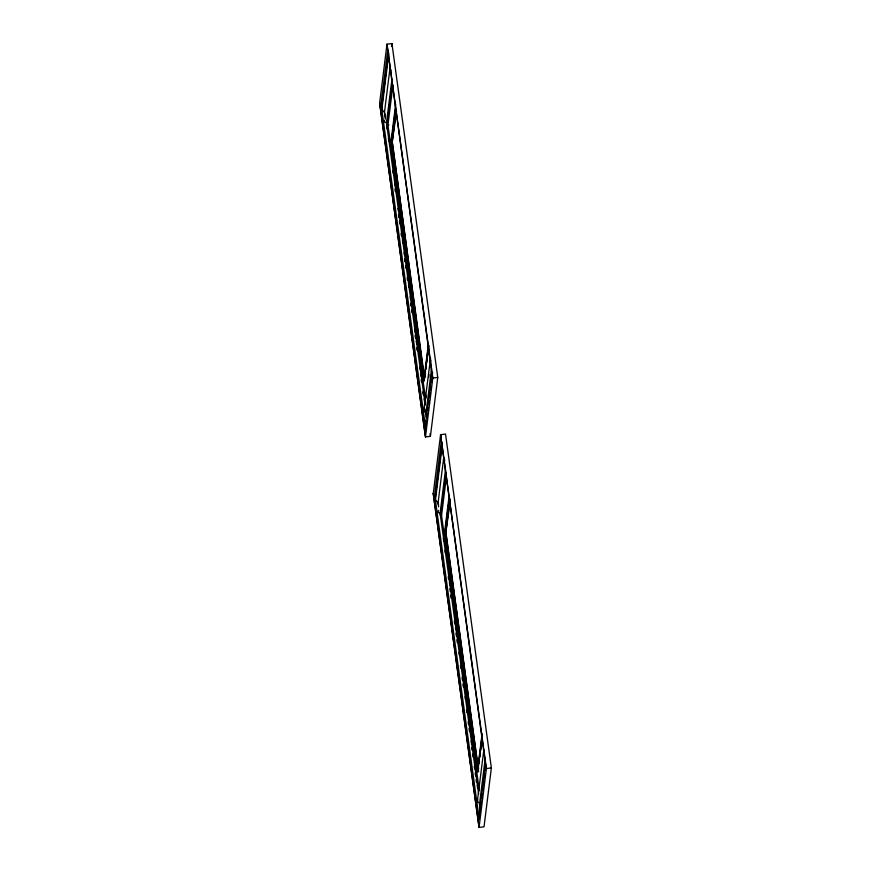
<?xml version="1.0" encoding="UTF-8"?>
<svg xmlns="http://www.w3.org/2000/svg" width="871" height="871" viewBox="0 0 871 871"><rect width="100%" height="100%" fill="white"/><g stroke="black" fill="none" stroke-linecap="round" stroke-linejoin="round"><path stroke-width="1.31" d="M430.579 358.221L423.883 409.816L424.613 411.972L426.071 412.462L426.583 417.634M483.83 749.92L477.482 800.307L477.852 802.017L479.681 802.942L480.313 809.409M379.636 103.094L386.974 44.192L391.928 43.55L437.754 377.415L430.416 436.327L425.473 436.959L379.636 103.094L425.473 436.959L432.811 378.058L386.974 44.192L431.874 373.234L432.811 378.058L437.754 377.415M387.649 51.084L380.573 107.928L381.563 107.797L388.314 53.599M385.407 117.182L384.47 112.359L381.868 109.398L388.869 53.251M391.591 46.228L391.928 43.55M390.295 65.608L384.47 112.359L385.396 119.077M391.939 79.141L386.495 122.811L425.255 405.178M388.945 124.967L386.964 125.228L392.429 81.286M392.93 85.151L387.954 125.097L425.538 398.929M428.478 345.569L424.025 381.324L391.057 141.178L395.674 104.095M395.51 109.332L391.558 141.113L424.34 379.919M424.645 378.515L392.048 141.048L392.549 137.074M392.875 134.428L393.365 130.454M393.703 127.808L394.193 123.834M394.519 121.189L395.184 115.887M395.51 113.241L395.848 110.595M396.174 110.182L392.026 143.519L396.501 111.455M428.173 345.809L424.188 377.818L392.516 143.465M425.015 375.085L425.505 371.079M425.843 368.411L426.344 364.416M426.844 360.42L427.171 357.752M427.672 353.746L428.173 349.75M425.015 377.285L425.516 373.311M426.006 369.348L426.333 366.691M426.834 362.728L427.16 360.071M427.661 356.097L428.151 352.134M428.478 349.478L428.978 345.515M426.093 397.938L426.42 395.347M428.684 377.197L429 374.606M430.459 362.935L430.775 360.344M431.548 368.542L426.071 412.462L425.712 409.773M425.897 424.972L426.387 420.965M426.725 418.287L427.226 414.28M427.726 410.263L428.053 407.595M428.554 403.589L428.891 400.91M429.392 396.904L429.893 392.886M430.22 390.219L430.72 386.201M431.221 382.195L431.559 379.516M432.049 375.51L432.386 372.832M433.246 493.585L440.584 434.673L445.527 434.041L491.364 767.906L484.026 826.808L479.072 827.45L433.246 493.585L479.072 827.45L486.41 768.538L440.584 434.673L485.485 763.715L486.41 768.538L491.364 767.906M441.259 441.564L434.172 498.408L435.162 498.277L442.076 442.762M438.549 505.256L438.08 502.85L435.478 499.889L442.141 446.409M443.731 457.427L438.08 502.85L438.636 506.878M445.538 469.621L440.095 513.302L478.68 794.319M446.366 476.97L441.553 515.578L440.563 515.708L445.876 473.105M482.088 736.06L477.635 771.815L444.667 531.658L448.957 497.232M478.625 767.776L478.125 771.75L445.157 531.593L449.447 497.167M445.985 528.882L446.485 524.908M446.812 522.262L447.302 518.289M447.64 515.643L448.293 510.352M448.619 507.695L449.12 503.732M449.447 501.075L449.784 498.43M449.948 499.333L445.625 534.01L449.948 503.275M482.109 733.632L477.787 768.298L478.615 765.565M478.952 762.898L479.453 758.902M479.943 754.907L480.28 752.239M480.781 748.233L481.271 744.237M481.772 740.23L482.109 737.563M479.115 763.802L479.453 761.156M479.943 757.182L480.433 753.208M480.77 750.562L481.26 746.589M481.587 743.943L482.088 739.969M479.681 802.942L485.31 757.737M478.397 820.558L485.485 763.715M479.17 818.13L479.496 815.463M479.834 812.785L480.335 808.778M480.836 804.76L481.162 802.093M481.663 798.076L482.164 794.069M482.665 790.062L482.991 787.384M483.329 784.706L483.83 780.699M484.156 778.021L484.657 774.014M485.158 770.008L485.659 765.99M390.709 69.299L390.676 71.063M423.883 409.816L424.667 408.303M477.482 800.307L477.635 799.72M444.58 459.267L444.537 462.076M384.557 120.252L384.351 121.875L386.495 122.811L386.964 125.228M438.527 510.428L437.961 512.355L440.095 513.302L440.563 515.708M391.057 141.178L392.048 141.048M432.865 373.104L431.874 373.234L424.798 430.078L425.788 429.947M430.644 360.202L430.209 359.015M381.868 109.398L381.563 107.797L425.56 427.65M435.478 499.889L435.162 498.277L479.202 819.088M446.126 533.945L478.288 768.233M445.658 531.539L477.7 764.978M478.255 768.995L478.625 771.684M441.553 515.578L479.333 790.748M430.056 433.627L430.416 436.327M386.789 126.317L387.16 129.006M388.455 138.402L388.825 141.091M392.875 170.651L393.246 173.329M394.541 182.736L394.911 185.425M398.047 208.267L398.417 210.945M398.962 214.985L399.332 217.663M402.467 240.505L402.838 243.194M404.133 252.59L404.503 255.279M405.048 259.308L405.418 261.997M408.553 284.839L408.924 287.528M410.219 296.924L410.589 299.613M411.134 303.641L411.504 306.331M414.64 329.173L415.01 331.862M416.305 341.258L416.676 343.947M417.22 347.975L417.59 350.665M419.811 366.789L420.17 369.467M420.726 373.507L421.096 376.185M423.306 392.309L423.676 394.999M424.231 399.027L424.602 401.716M443.35 538.3L443.72 540.978M445.016 550.385L445.375 553.074M449.436 582.623L449.806 585.312M451.102 594.719L451.461 597.408M455.522 626.957L455.892 629.646M459.028 652.488L459.398 655.177M463.448 684.726L463.818 687.415M465.114 696.822L465.484 699.5M469.534 729.06L469.905 731.749M471.2 741.145L471.57 743.834M475.62 773.394L475.991 776.083M477.286 785.479L477.656 788.168M394.988 188.963L395.358 191.653M398.493 214.495L398.864 217.184M399.419 221.212L399.789 223.901M401.074 233.308L401.444 235.997M404.58 258.839L404.95 261.529M405.505 265.568L405.875 268.246M407.16 277.664L407.53 280.342M410.666 303.195L411.036 305.884M411.591 309.913L411.961 312.602M415.097 335.444L415.467 338.133M416.763 347.54L417.122 350.229M421.183 379.789L421.553 382.478M422.849 391.885L423.219 394.574M425.429 410.698L426.355 417.427M448.227 576.765L448.598 579.444M449.882 588.85L450.253 591.54M450.808 595.579L451.178 598.257M454.314 621.11L454.684 623.799M455.979 633.206L456.339 635.895M456.894 639.924L457.264 642.613M460.4 665.455L460.77 668.144M462.066 677.551L462.436 680.24M462.98 684.268L463.35 686.958M466.486 709.8L466.856 712.489M468.152 721.896L468.522 724.585M469.077 728.624L469.436 731.302M471.657 747.438L472.028 750.116M472.583 754.155L472.942 756.845M474.238 766.251L474.608 768.941M475.163 772.969L475.533 775.658M476.089 779.687L476.448 782.376M479.224 802.529L480.324 810.596"/></g></svg>
